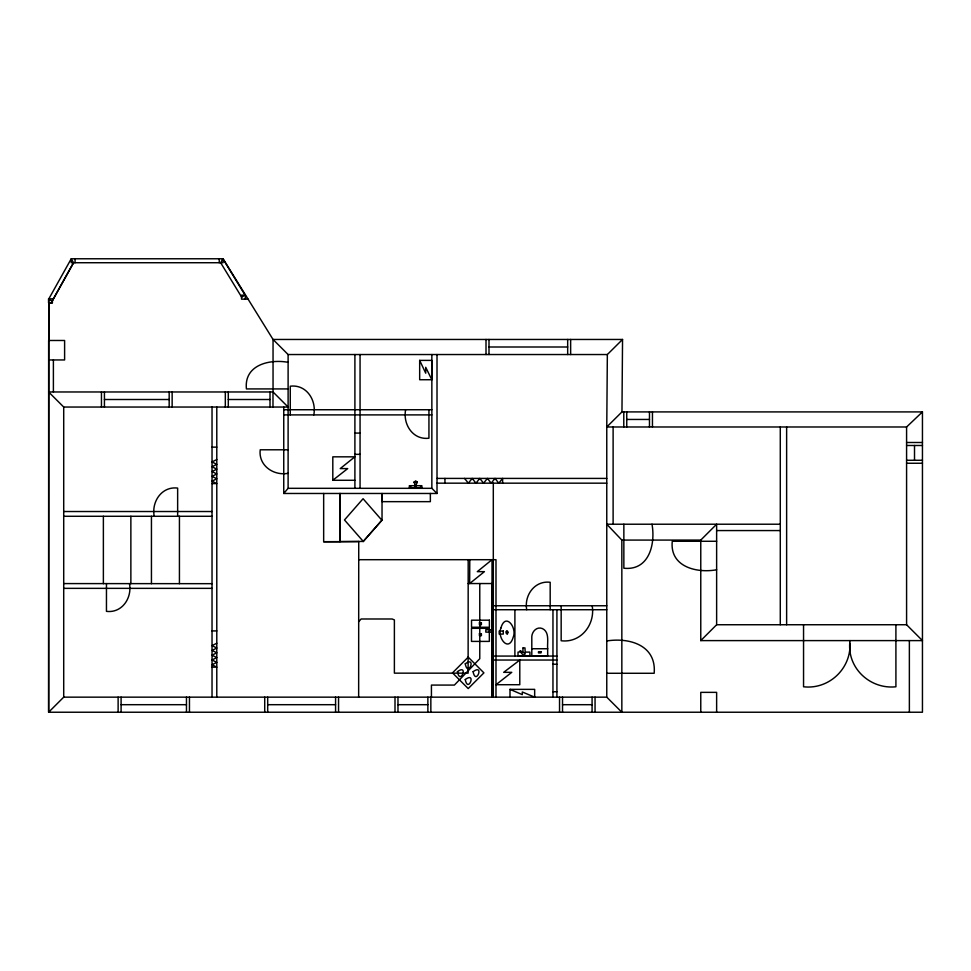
<?xml version="1.0" encoding="UTF-8"?>
<svg xmlns="http://www.w3.org/2000/svg" width="971" height="971" viewBox="0 0 971 971"><rect width="100%" height="100%" fill="white"/><g stroke="black" fill="none" stroke-linecap="round" stroke-linejoin="round"><path stroke-width="1.46" d="M48.829 298.837L48.635 712.229L922.45 712.229L922.45 411.91L621.962 411.91L606.766 426.985L606.766 697.154L621.841 712.229L621.841 540.082L606.766 524.219L780.283 524.219M468.192 559.745L468.119 673.158L394.384 673.158L394.384 619.935L392.187 618.988L361.127 618.988L358.651 621.707M621.962 411.91L622.545 339.462L607.348 354.536L606.766 426.985L906.586 426.985L922.45 411.91M849.734 640.605C852.756 667.016 829.962 689.798 803.551 686.776L803.551 624.741M416.158 488.122L416.158 484.699L417.251 482.186L415.746 480.985L413.998 482.186L415.09 484.699L415.09 488.122M417.227 482.344C411.134 483.4 415.357 480.16 417.227 482.235M52.385 300.816L73.553 262.728L71.235 258.772L223.075 258.772L273.045 339.462L288.108 354.536L607.348 354.536M73.553 262.728L52.094 301.131L48.635 299.202L71.235 258.772L71.235 262.728L223.075 262.728L223.075 258.772M437.011 354.536L437.011 493.474L283.75 493.474L288.108 488.316L288.108 354.536M363.288 541.43L381.87 520.213L363.069 498.73L344.487 519.958L363.288 541.43L340.081 541.587L340.081 493.474M363.142 541.587L382.028 520.14L382.028 493.474L382.089 501.655L430.359 501.655L430.359 493.474M606.766 697.154L63.71 697.154L48.635 712.229L48.635 340.481L64.608 340.481L64.608 359.95L48.635 359.95M700.771 640.605L700.771 540.082L716.634 524.219L716.634 624.741L700.771 640.605L922.45 640.605L906.586 624.741L716.634 624.741M332.81 480.244L347.715 468.592L340.226 468.592L354.84 456.831L332.81 456.831L332.81 480.281L354.84 480.281M519.788 660.074L503.682 672.333L511.766 672.333L495.987 684.713L519.788 684.713L519.788 660.037M216.788 459.526L212.03 461.929L216.788 464.332L212.03 466.735L216.788 469.151L212.03 471.554L216.788 473.957L212.03 476.36L216.788 478.764L212.03 481.179L216.788 483.582L212.03 483.582M216.788 643.239L212.03 645.63L216.788 648.021L212.03 650.412L216.788 652.803L212.03 655.194L216.788 657.585L212.03 659.977L216.788 662.368L212.03 664.759L216.788 667.162L212.03 667.162M323.659 493.474L323.659 541.709L358.651 541.587M248.054 299.117L241.524 299.153L241.524 295.184L245.36 295.184L245.36 299.153M52.385 302.794L48.55 302.794L48.55 298.837L52.385 298.837L52.385 302.794L48.829 302.794L48.829 340.481M622.545 339.462L273.045 339.462L273.045 391.968L288.108 407.043L63.71 407.043L48.635 391.968L273.045 391.968M488.996 346.999L567.671 346.999M419.666 360.387L431.804 360.387L431.804 379.734L419.666 379.734L419.666 360.387L425.735 373.192L425.735 367.293L431.804 379.734M288.108 362.304C269.355 358.906 243.903 364.975 246.416 388.922L288.108 388.922M104.431 399.506L169.172 399.506M228.294 399.506L270.011 399.506M283.75 409.738L431.852 409.738M283.75 414.896L431.852 414.896M626.756 419.448L649.478 419.448M354.901 433.078L360.059 433.078M906.586 442.497L922.45 442.497M906.586 445.483L922.45 445.483M212.03 447.133L216.788 447.133M288.108 449.791L260.228 449.791C258.25 465.51 273.604 476.057 288.108 473.314M354.901 454.331L360.059 454.331M906.586 460.278L922.45 460.278M906.586 463.252L922.45 463.252M437.011 478.412L606.766 478.412M437.011 483.17L606.766 483.17M415.09 484.942L416.158 484.942M415.09 485.706L409.337 485.706L409.337 488.122L421.875 488.122L421.875 485.706L416.158 485.706M288.108 488.316L431.852 488.316L437.011 493.474M63.71 511.523L212.03 511.523M63.71 516.281L212.03 516.281M716.634 530.567L780.283 530.567M621.841 540.082L700.771 540.082M716.634 541.272L672.272 541.272C669.577 566.773 696.608 573.424 716.634 569.783M323.659 541.709L339.971 541.709L339.971 493.474M358.651 559.697L495.987 559.697L495.987 697.154M63.71 583.583L212.03 583.68M468.192 583.547L491.994 583.547L492.018 697.154L492.018 559.697L477.283 571.652L484.42 571.652L469.661 583.547L469.782 559.745M63.71 588.353L212.03 588.353M492.018 605.758L606.766 605.758M492.018 609.727L606.766 609.727M212.03 630.919L216.788 630.919M606.766 640.957C629.609 637.304 656.627 645.339 654.163 673.279L606.766 673.279M531.805 648.737L547.668 648.737L547.668 655.874L531.805 655.874L531.805 638.081C531.258 632.364 536.344 626.137 542.364 628.553C549.914 632.085 547.061 642.389 547.668 648.737M492.018 656.068L556.917 656.068M492.018 660.037L556.917 660.037M552.96 664.225L556.917 664.225M552.96 691.74L556.917 691.74M121.096 704.691L186.468 704.691M267.693 704.691L335.578 704.691M397.976 704.691L427.871 704.691M562.525 704.691L592.079 704.691M510.03 689.361L522.289 694.641L522.289 691.983L534.669 697.154L534.669 689.361L509.993 689.361L509.993 697.154M464.551 478.412L468.362 483.17L472.173 478.412L475.972 483.17L479.783 478.412L483.582 483.17L487.393 478.412L491.192 483.17L495.004 478.412L498.815 483.17L502.614 478.412L502.614 483.17M849.734 643.312C847.853 668.97 870.756 689.483 895.917 686.776L895.905 624.741M914.512 445.483L914.512 460.278M909.366 640.605L909.366 712.229M906.586 426.985L906.586 624.741M786.631 426.985L786.631 624.741M780.283 426.985L780.283 624.741M716.634 712.229L716.634 692.359L700.771 692.359L700.771 712.229M652.451 411.91L652.451 426.985M652.002 524.219C655.595 544.039 649.15 570.887 623.855 568.229L623.855 524.219M649.478 411.91L649.478 426.985M626.756 411.91L626.756 426.985M623.783 411.91L623.783 426.985M613.114 426.985L613.114 524.219M595.053 697.154L595.053 712.229M592.189 605.758C595.405 624.487 580.949 643.19 561.165 640.751L561.165 605.758M592.079 697.154L592.079 712.229M570.645 339.462L570.645 354.536M567.671 339.462L567.671 354.536M562.525 697.154L562.525 712.229M559.539 697.154L559.539 712.229M556.917 609.727L556.917 697.154M552.96 609.727L552.96 697.154M550.181 609.727L550.181 582.284C534.693 580.342 524.049 595.332 526.707 609.727M514.897 609.727L514.897 656.008M493.304 483.17L493.304 697.154M488.996 339.462L488.996 354.536M486.01 339.462L486.01 354.536M479.771 583.547L479.771 658.726L454.392 685.077L431.427 685.077L431.427 697.154M444.949 478.412L444.949 483.17M431.852 354.536L431.852 488.316M430.845 697.154L430.845 712.229M428.939 409.738L428.939 438.212C412.918 440.227 402.759 424.303 405.623 409.738M427.871 697.154L427.871 712.229M420.601 485.706L420.601 488.122M410.648 485.706L410.684 488.122M397.976 697.154L397.976 712.229M395.003 697.154L395.003 712.229M360.059 354.536L360.059 488.316M358.736 541.43L358.651 697.154M354.901 354.536L354.901 488.316M338.551 697.154L338.551 712.229M335.578 697.154L335.578 712.229M313.803 414.896C316.692 400.21 306.411 384.164 290.268 386.203L290.268 414.896M283.75 407.043L283.75 493.474M272.985 391.968L272.985 407.043M270.011 391.968L270.011 407.043M267.693 697.154L267.693 712.229M264.719 697.154L264.719 712.229M228.294 391.968L228.294 407.043M225.321 391.968L225.321 407.043M219.24 258.772L219.24 262.728M216.788 407.043L216.788 697.154M212.03 407.043L212.03 697.154M189.454 697.154L189.454 712.229M186.468 697.154L186.468 712.229M179.429 516.281L179.429 583.68M177.644 516.281L177.644 488.085C161.756 486.083 151.391 501.74 154.207 516.281M172.146 391.968L172.146 407.043M169.172 391.968L169.172 407.043M151.44 516.281L151.44 583.68M130.867 516.281L130.867 583.68M129.459 583.583C132.238 597.881 122.091 613.32 106.458 611.354L106.47 583.583M121.096 697.154L121.096 712.229M118.122 697.154L118.122 712.229M104.431 391.968L104.431 407.043M103.375 516.281L103.375 583.68M101.457 391.968L101.457 407.043M75.058 258.772L75.058 262.728M63.71 407.043L63.71 697.154M53.393 359.95L53.393 391.968M523.066 647.9L522.835 651.711L518.029 652.099L518.029 655.874L529.923 655.874L529.923 652.099L525.165 652.099L524.971 647.9L523.066 647.9M500.89 628.067C496.885 637.279 508.658 653.265 513.246 637.061C517.24 627.849 505.466 611.851 500.89 628.067M457.414 671.677C460.133 686.06 468.993 663.254 457.414 671.677M520.286 650.764C520.359 652.67 524.607 657.501 525.226 653.556L520.286 650.764M465.267 663.824C467.986 678.207 476.834 655.389 465.267 663.824M465.267 679.53C467.986 693.913 476.834 671.107 465.267 679.53M473.12 671.677C475.839 686.06 484.699 663.254 473.12 671.677M506.656 631.854C505.952 635.495 509.095 631.368 506.656 631.854M506.34 631.32L506.049 632.874L507.25 634.318L508.088 632.255L507.25 630.81L506.34 631.32M479.856 623.164C479.201 626.259 482.939 622.496 479.856 623.164M479.856 634.124C479.201 637.219 482.939 633.468 479.856 634.124M479.431 622.739L479.431 624.705L481.398 624.705L481.398 622.739L479.431 622.739M479.431 633.711L479.431 635.677L481.398 635.677L481.398 633.711L479.431 633.711M222.881 258.772L220.66 262.728L241.67 297.15L245.056 295.087L222.881 258.772M468.204 657.161L452.498 672.867L468.204 688.573L483.91 672.867L468.204 657.161M489.384 620.19L471.53 620.19L471.53 627.254L489.384 627.254L489.384 620.19M489.348 628.322L471.493 628.322L471.493 641.406L489.348 641.406L489.348 628.322M491.362 629.742L485.816 629.742L485.816 632.121L491.362 632.121L491.362 629.742M503.281 631.053L499.203 631.053L499.203 634.075L503.281 634.075L503.281 631.053M540.993 651.711L538.48 651.711L538.48 652.913L540.993 652.913L540.993 651.711"/></g></svg>
